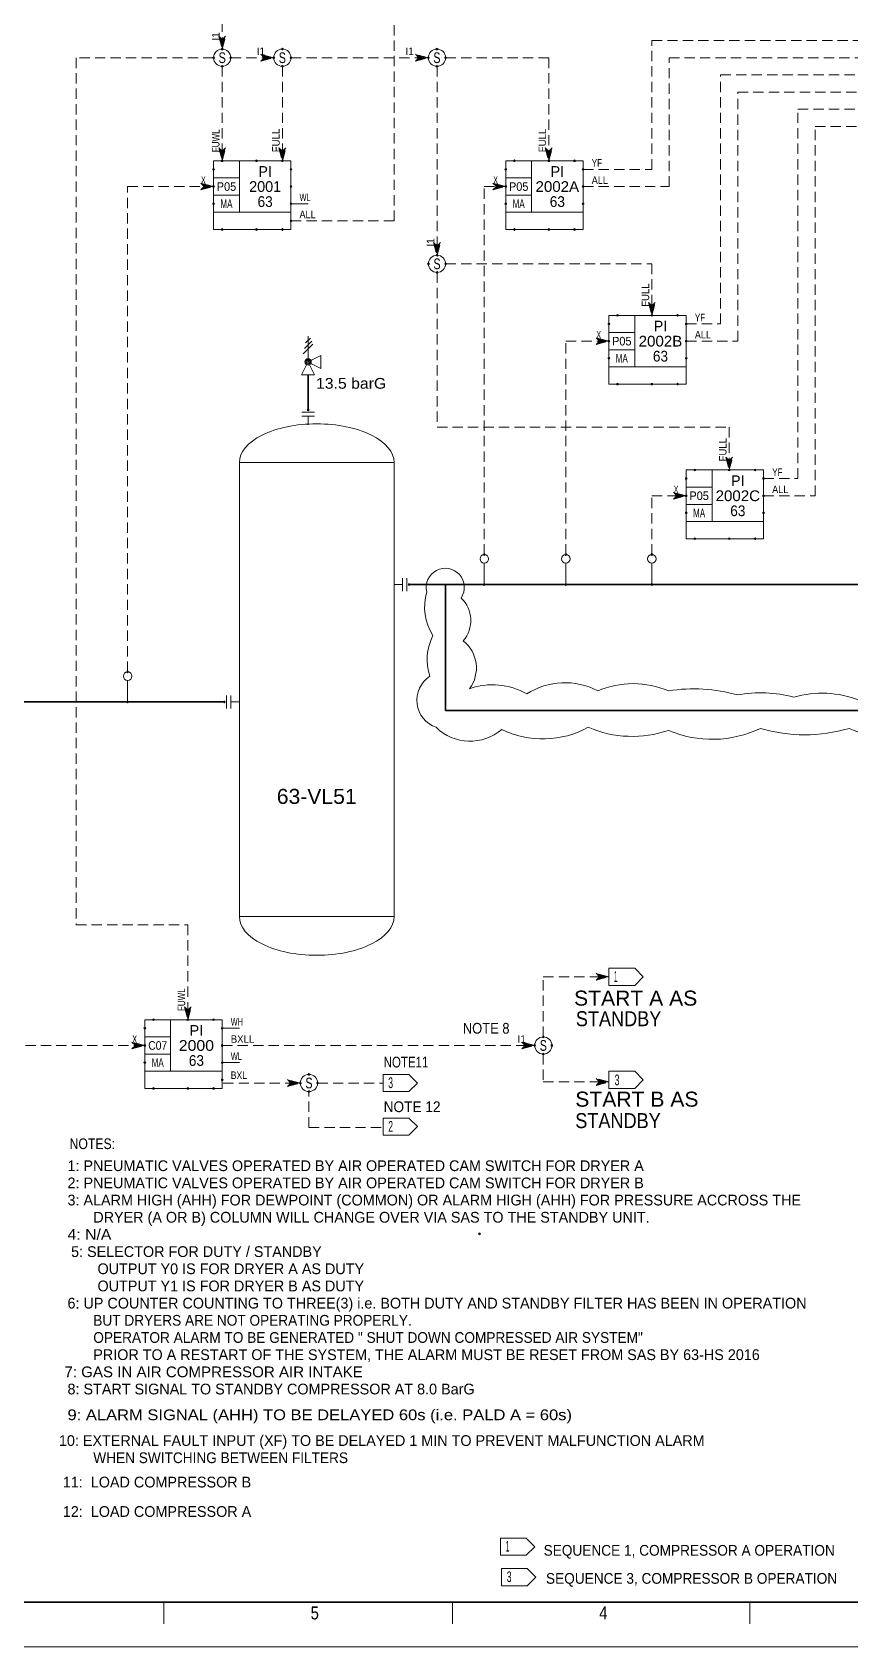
# Model space of a CAD drawing. Header units: millimetres. Extents: x 0 to 841, y 0 to 594.
# Drawn here: x 455.8 to 646, y 0 to 375.9 of the extents above; entities that cross this region are included whole.
import ezdxf
from ezdxf.enums import TextEntityAlignment as Align

# ---------------------------------------------------------------- set-up
doc = ezdxf.new("R2010")
doc.units = ezdxf.units.MM
doc.header["$LTSCALE"] = 0.8
doc.header["$PDMODE"] = 32
doc.header["$PDSIZE"] = 0.4
doc.linetypes.add('MEDIUM_DASHED', pattern=[4.5, 3, -1.5])
for name, color, linetype, lineweight in [('1', 7, 'Continuous', 13), ('12', 7, 'Continuous', 13), ('15', 7, 'Continuous', 13), ('16', 7, 'Continuous', 13), ('40', 7, 'Continuous', 35), ('46', 7, 'MEDIUM_DASHED', 13), ('47', 7, 'Continuous', 13), ('48', 7, 'Continuous', 13), ('50', 7, 'Continuous', 13), ('51', 7, 'Continuous', 13), ('9', 7, 'Continuous', 13)]:
    doc.layers.add(name, color=color, linetype=linetype, lineweight=lineweight)
doc.layers.add('45', color=7, linetype='Continuous')

msp = doc.modelspace()

# ---------------------------------------------------------------- linework, layer by layer
at = {"layer": '1', "lineweight": 35}
msp.add_line((648.9504, 10.3819), (10.3331, 10.3819), dxfattribs=at)
at = {"layer": '1'}
for p, q in [((486.4551, 10.3819), (486.4551, 5.348)), ((553.6134, 10.3819), (553.6134, 5.348)), ((622.7764, 10.3724), (622.7764, 5.348))]:
    msp.add_line(p, q, dxfattribs=at)
msp.add_point((559.8827, 96.1339), dxfattribs=at)
at = {"layer": '12'}
for p, q in [((520.5512, 304.7244), (519.4189, 303.5921)), ((519.985, 305.1583), (519.985, 299.1583)), ((521.1173, 303.2906), (518.8528, 301.026)), ((520.8331, 304.0063), (519.137, 302.3102)), ((537.4646, 133.2598), (537.4646, 129.2598)), ((543.4646, 133.2598), (537.4646, 133.2598)), ((545.4646, 131.2598), (543.4646, 133.2598)), ((537.4646, 129.2598), (543.4646, 129.2598)), ((543.4646, 129.2598), (545.4646, 131.2598)), ((537.4646, 123.1024), (537.4646, 119.1024)), ((543.4646, 123.1024), (537.4646, 123.1024)), ((545.4646, 121.1024), (543.4646, 123.1024)), ((543.4646, 119.1024), (545.4646, 121.1024)), ((537.4646, 119.1024), (543.4646, 119.1024))]:
    msp.add_line(p, q, dxfattribs=at)
for points in [[(0, 594), (841, 594), (841, 0), (0, 0)], [(590, 158), (590, 154), (596, 154), (598, 156), (596, 158)], [(590, 134), (590, 130), (596, 130), (598, 132), (596, 134)], [(564.7402, 25.2913), (564.7402, 21.2913), (570.7402, 21.2913), (572.7402, 23.2913), (570.7402, 25.2913)], [(564.9764, 18.2047), (564.9764, 14.2047), (570.9764, 14.2047), (572.9764, 16.2047), (570.9764, 18.2047)]]:
    msp.add_lwpolyline(points, close=True, dxfattribs=at)
for points in [[(519.6488, 298.4866), (518.485, 296.1583), (521.485, 296.1583), (520.3205, 298.4866)], [(520.6551, 299.4945), (522.985, 300.6583), (522.985, 297.6583), (520.6551, 298.8228)]]:
    msp.add_lwpolyline(points, dxfattribs=at)
for radius in [0.7496, 0.5102, 0.2693]:
    msp.add_circle((519.985, 299.1583), radius, dxfattribs=at)
at = {"layer": '15'}
msp.add_lwpolyline([(504, 170), (540, 170), (540, 275.7496), (504, 275.7496)], close=True, dxfattribs=at)
for centre, major_axis, start_param, end_param in [((522, 275.75), (-18, 0), 4.71229051, 6.28318531), ((522, 275.75), (18, 0), 6.28318531, 7.8540801), ((522, 170), (-18, 0), 6.28318531, 7.85408), ((522, 170), (18, 0), 4.71229061, 6.28318531)]:
    msp.add_ellipse(centre, major_axis=major_axis, ratio=0.5, start_param=start_param, end_param=end_param, dxfattribs=at)
at = {"layer": '16'}
for p, q in [((518.5, 287.5), (521.5, 287.5)), ((543, 248.8118), (543, 245.8118)), ((501, 221.5), (501, 218.5))]:
    msp.add_line(p, q, dxfattribs=at)
for points in [[(520, 284.5), (520, 286.5), (518.5, 286.5), (521.5, 286.5)], [(540, 247.3118), (542, 247.3118), (542, 248.8118), (542, 245.8118)], [(504, 220), (502, 220), (502, 221.5), (502, 218.5)]]:
    msp.add_lwpolyline(points, dxfattribs=at)
for p in [(520, 288), (543.5, 247.3118), (500.5, 220)]:
    msp.add_point(p, dxfattribs=at)
at = {"layer": '40'}
for p, q in [((520, 288), (520, 296)), ((543.5, 247.3118), (600, 247.3118)), ((552, 247.3118), (552, 218)), ((440, 220), (500.5, 220)), ((552, 218), (786, 218))]:
    msp.add_line(p, q, dxfattribs=at)
msp.add_lwpolyline([(600, 247.3118), (646, 247.3118), (660, 247.3118)], dxfattribs=at)
at = {"layer": '46'}
for p, q in [((500, 454), (500, 372)), ((516, 370), (548, 370)), ((500.2362, 131.2598), (518.189, 131.2598)), ((520.189, 120.9291), (520.189, 129.2598)), ((522.189, 131.2598), (537.4646, 131.2598)), ((520.189, 120.9291), (537.4646, 120.9291))]:
    msp.add_line(p, q, dxfattribs=at)
at = {"layer": '46', "linetype": 'Continuous'}
for p, q in [((516, 336), (520, 336)), ((500, 144), (504.0157, 144)), ((500, 136), (504.0157, 136))]:
    msp.add_line(p, q, dxfattribs=at)
at = {"layer": '46'}
for points in [[(516, 332), (540, 332), (540, 384.4252), (539.2, 381.4252), (540, 382.2252), (540.8, 381.4252), (540, 384.4252)], [(584, 344), (600, 344), (600, 374), (652, 374)], [(498, 370), (466, 370), (466, 168.1102), (492, 168.1102), (492, 146), (492.8, 149), (492, 148.2), (491.2, 149), (492, 146)], [(502, 370), (512, 370), (509, 370.8), (509.8, 370), (509, 369.2), (512, 370)], [(552, 370), (576, 370), (576, 346), (576.8, 349), (576, 348.2), (575.2, 349), (576, 346)], [(584, 340), (604, 340), (604, 370), (652, 370)], [(500, 368), (500, 346), (500.8, 349), (500, 348.2), (499.2, 349), (500, 346)], [(514, 368), (514, 346), (514.8, 349), (514, 348.2), (513.2, 349), (514, 346)], [(550, 368), (550, 324), (550.8, 327), (550, 326.2), (549.2, 327), (550, 324)], [(608, 308), (616, 308), (616, 366), (652, 366)], [(608, 304), (620, 304), (620, 362), (652, 362)], [(626, 272), (634, 272), (634, 358), (652, 358)], [(626, 268), (638, 268), (638, 354), (652, 354)], [(478, 227), (478, 340), (498, 340), (495, 340.8), (495.8, 340), (495, 339.2), (498, 340)], [(561, 254.3213), (561, 340), (566, 340), (563, 340.8), (563.8, 340), (563, 339.2), (566, 340)], [(550, 320), (550, 284), (618, 284), (618, 274), (618.8, 277), (618, 276.2), (617.2, 277), (618, 274)], [(552, 322), (600, 322), (600, 310), (600.8, 313), (600, 312.2), (599.2, 313), (600, 310)], [(580, 254.3213), (580, 304), (590, 304), (587, 304.8), (587.8, 304), (587, 303.2), (590, 304)], [(600, 254.3213), (600, 268), (608, 268), (605, 268.8), (605.8, 268), (605, 267.2), (608, 268)], [(574.7244, 142), (574.7244, 156), (590, 156), (587, 156.8), (587.8, 156), (587, 155.2), (590, 156)], [(447, 140), (482, 140), (479, 140.8), (479.8, 140), (479, 139.2), (482, 140)], [(500, 140), (572.7244, 140), (569.7244, 140.8), (570.5244, 140), (569.7244, 139.2), (572.7244, 140)], [(574.7244, 138), (574.7244, 131.4961), (590, 131.4961), (587, 132.2961), (587.8, 131.4961), (587, 130.6961), (590, 131.4961)]]:
    msp.add_lwpolyline(points, dxfattribs=at)
for points in [[(500, 372), (500.8, 375), (500, 374.2), (499.2, 375)], [(500, 372.4), (500.6, 374.6), (500, 374), (499.4, 374.6)], [(500, 372.8), (500.4, 374.2), (500, 373.8), (499.6, 374.2)], [(500, 373.2), (500.2, 373.8), (500, 373.6), (499.8, 373.8)], [(511.6, 370), (509.4, 370.6), (510, 370), (509.4, 369.4)], [(511.2, 370), (509.8, 370.4), (510.2, 370), (509.8, 369.6)], [(510.8, 370), (510.2, 370.2), (510.4, 370), (510.2, 369.8)], [(547.9764, 370), (544.9764, 370.8), (545.7764, 370), (544.9764, 369.2)], [(547.5764, 370), (545.3764, 370.6), (545.9764, 370), (545.3764, 369.4)], [(547.1764, 370), (545.7764, 370.4), (546.1764, 370), (545.7764, 369.6)], [(546.7764, 370), (546.1764, 370.2), (546.3764, 370), (546.1764, 369.8)], [(500, 346.4), (500.6, 348.6), (500, 348), (499.4, 348.6)], [(500, 346.8), (500.4, 348.2), (500, 347.8), (499.6, 348.2)], [(500, 347.2), (500.2, 347.8), (500, 347.6), (499.8, 347.8)], [(514, 346.4), (514.6, 348.6), (514, 348), (513.4, 348.6)], [(514, 346.8), (514.4, 348.2), (514, 347.8), (513.6, 348.2)], [(514, 347.2), (514.2, 347.8), (514, 347.6), (513.8, 347.8)], [(576, 346.4), (576.6, 348.6), (576, 348), (575.4, 348.6)], [(576, 346.8), (576.4, 348.2), (576, 347.8), (575.6, 348.2)], [(576, 347.2), (576.2, 347.8), (576, 347.6), (575.8, 347.8)], [(497.6, 340), (495.4, 340.6), (496, 340), (495.4, 339.4)], [(497.2, 340), (495.8, 340.4), (496.2, 340), (495.8, 339.6)], [(496.8, 340), (496.2, 340.2), (496.4, 340), (496.2, 339.8)], [(565.6, 340), (563.4, 340.6), (564, 340), (563.4, 339.4)], [(565.2, 340), (563.8, 340.4), (564.2, 340), (563.8, 339.6)], [(564.8, 340), (564.2, 340.2), (564.4, 340), (564.2, 339.8)], [(550, 324.4), (550.6, 326.6), (550, 326), (549.4, 326.6)], [(550, 324.8), (550.4, 326.2), (550, 325.8), (549.6, 326.2)], [(550, 325.2), (550.2, 325.8), (550, 325.6), (549.8, 325.8)], [(600, 310.4), (600.6, 312.6), (600, 312), (599.4, 312.6)], [(600, 310.8), (600.4, 312.2), (600, 311.8), (599.6, 312.2)], [(600, 311.2), (600.2, 311.8), (600, 311.6), (599.8, 311.8)], [(589.6, 304), (587.4, 304.6), (588, 304), (587.4, 303.4)], [(589.2, 304), (587.8, 304.4), (588.2, 304), (587.8, 303.6)], [(588.8, 304), (588.2, 304.2), (588.4, 304), (588.2, 303.8)], [(618, 274.4), (618.6, 276.6), (618, 276), (617.4, 276.6)], [(618, 274.8), (618.4, 276.2), (618, 275.8), (617.6, 276.2)], [(618, 275.2), (618.2, 275.8), (618, 275.6), (617.8, 275.8)], [(607.6, 268), (605.4, 268.6), (606, 268), (605.4, 267.4)], [(607.2, 268), (605.8, 268.4), (606.2, 268), (605.8, 267.6)], [(606.8, 268), (606.2, 268.2), (606.4, 268), (606.2, 267.8)], [(589.6, 156), (587.4, 156.6), (588, 156), (587.4, 155.4)], [(589.2, 156), (587.8, 156.4), (588.2, 156), (587.8, 155.6)], [(588.8, 156), (588.2, 156.2), (588.4, 156), (588.2, 155.8)], [(492, 146.4), (492.6, 148.6), (492, 148), (491.4, 148.6)], [(492, 146.8), (492.4, 148.2), (492, 147.8), (491.6, 148.2)], [(492, 147.2), (492.2, 147.8), (492, 147.6), (491.8, 147.8)], [(481.6, 140), (479.4, 140.6), (480, 140), (479.4, 139.4)], [(481.2, 140), (479.8, 140.4), (480.2, 140), (479.8, 139.6)], [(480.8, 140), (480.2, 140.2), (480.4, 140), (480.2, 139.8)], [(572.3244, 140), (570.1244, 140.6), (570.7244, 140), (570.1244, 139.4)], [(571.9244, 140), (570.5244, 140.4), (570.9244, 140), (570.5244, 139.6)], [(571.5244, 140), (570.9244, 140.2), (571.1244, 140), (570.9244, 139.8)], [(518.189, 131.2598), (515.189, 132.0598), (515.989, 131.2598), (515.189, 130.4598)], [(517.789, 131.2598), (515.589, 131.8598), (516.189, 131.2598), (515.589, 130.6598)], [(517.389, 131.2598), (515.989, 131.6598), (516.389, 131.2598), (515.989, 130.8598)], [(589.6, 131.4961), (587.4, 132.0961), (588, 131.4961), (587.4, 130.8961)], [(589.2, 131.4961), (587.8, 131.8961), (588.2, 131.4961), (587.8, 131.0961)], [(588.8, 131.4961), (588.2, 131.6961), (588.4, 131.4961), (588.2, 131.2961)], [(516.989, 131.2598), (516.389, 131.4598), (516.589, 131.2598), (516.389, 131.0598)]]:
    msp.add_lwpolyline(points, close=True, dxfattribs=at)
at = {"layer": '47'}
for p, q in [((561, 247.3118), (561, 252.3118)), ((580, 247.3118), (580, 252.3118)), ((600, 247.3118), (600, 252.3118)), ((478, 220), (478, 225))]:
    msp.add_line(p, q, dxfattribs=at)
for centre in [(561, 253.3118), (580, 253.3118), (600, 253.3118), (478, 226)]:
    msp.add_circle(centre, 1, dxfattribs=at)
for p in [(561, 254.3118), (580, 254.3118), (600, 254.3118), (561, 247.3118), (580, 247.3118), (600, 247.3118), (478, 227), (478, 220)]:
    msp.add_point(p, dxfattribs=at)
at = {"layer": '48'}
for p, q in [((504, 346), (504, 334)), ((572, 346), (572, 334)), ((498, 342), (504, 342)), ((566, 342), (572, 342)), ((498, 338), (504, 338)), ((566, 338), (572, 338)), ((596, 310), (596, 298)), ((590, 306), (596, 306)), ((590, 302), (596, 302)), ((614, 274), (614, 262)), ((608, 270), (614, 270)), ((608, 266), (614, 266)), ((488, 146), (488, 134)), ((482, 142), (488, 142)), ((482, 138), (488, 138))]:
    msp.add_line(p, q, dxfattribs=at)
for points in [[(498, 346), (516, 346), (516, 334), (498, 334)], [(566, 346), (584, 346), (584, 334), (566, 334)], [(590, 310), (608, 310), (608, 298), (590, 298)], [(608, 274), (626, 274), (626, 262), (608, 262)], [(482, 146), (500, 146), (500, 134), (482, 134)]]:
    msp.add_lwpolyline(points, close=True, dxfattribs=at)
for points in [[(498, 334), (498, 330), (516, 330), (516, 334)], [(566, 334), (566, 330), (584, 330), (584, 334)], [(590, 298), (590, 294), (608, 294), (608, 298)], [(608, 262), (608, 258), (626, 258), (626, 262)], [(482, 134), (482, 130), (500, 130), (500, 134)]]:
    msp.add_lwpolyline(points, dxfattribs=at)
for centre in [(500, 370), (514, 370), (549.9767, 370.0003), (550, 322), (574.7244, 140), (520.189, 131.2598)]:
    msp.add_circle(centre, 2, dxfattribs=at)
for p in [(500, 372), (514, 372), (549.9764, 372), (498, 370), (502, 370), (512, 370), (516, 370), (547.9764, 370), (551.9764, 370), (500, 368), (514, 368), (549.9764, 368), (500, 346), (508, 346), (514, 346), (568, 346), (576, 346), (582, 346), (498, 344), (516, 344), (566, 344), (584, 344), (498, 340), (516, 340), (566, 340), (584, 340), (498, 336), (516, 336), (566, 336), (584, 336), (516, 332), (500, 330), (508, 330), (514, 330), (568, 330), (576, 330), (582, 330), (550, 324), (548, 322), (550, 320), (552, 322), (592, 310), (600, 310), (606, 310), (590, 308), (608, 308), (590, 304), (608, 304), (590, 300), (608, 300), (592, 294), (600, 294), (606, 294), (608, 272), (610, 274), (618, 274), (624, 274), (626, 272), (608, 268), (626, 268), (608, 264), (626, 264), (610, 258), (618, 258), (624, 258), (482, 144), (484, 146), (492, 146), (498, 146), (500, 144), (482, 140), (500, 140), (572.7244, 140), (574.7244, 142), (576.7244, 140), (482, 136), (500, 136), (574.7244, 138), (500, 132), (520.189, 133.2598), (484, 130), (492, 130), (498, 130), (518.189, 131.2598), (520.189, 129.2598), (522.189, 131.2598)]:
    msp.add_point(p, dxfattribs=at)
at = {"layer": '51'}
for centre, radius, start, end in [((551.9133, 246.6665), 4.4436, 326.02414, 193.35941), ((559.6824, 242.1648), 12.5818, 163.96689, 212.28795), ((550.6315, 238.9527), 7.2131, 319.102, 46.48154), ((559.7315, 229.8605), 12.0563, 152.41151, 198.79401), ((551.1236, 227.905), 8.038, 322.96069, 51.89721), ((551.9747, 220.3872), 6.6791, 123.19527, 250.76221), ((562.888, 207.882), 16.0958, 60.20066, 109.40702), ((579.7567, 208.1965), 16.281, 62.04401, 123.00991), ((595.6402, 203.0006), 21.2449, 67.14636, 112.85364), ((609.7155, 186.0666), 36.9727, 73.99774, 99.06348), ((625.3948, 192.6075), 29.5136, 75.04217, 100.71422), ((639.5649, 197.8319), 24.1934, 68.83185, 105.71371), ((557.6822, 222.1455), 11.2949, 225.56047, 310.80171), ((574.664, 233.3341), 21.9497, 244.06074, 298.70089), ((595.4962, 238.0431), 26.0784, 246.75741, 288.77874), ((614.0346, 237.1033), 25.8258, 246.87356, 295.73121), ((635.5607, 248.1653), 35.8429, 253.27668, 286.72332), ((657.3043, 239.3282), 27.9352, 245.84826, 288.6973)]:
    msp.add_arc(centre, radius, start, end, dxfattribs=at)
at = {"layer": '9'}
msp.add_lwpolyline([(0, 0), (841, 0), (841, 594), (0, 594)], close=True, dxfattribs=at)

# ---------------------------------------------------------------- texts
at = {"layer": '1', "width": 0.85}
for s, p in [('5', (521.5429, 6.3543)), ('4', (588.7012, 6.3543))]:
    msp.add_text(s, height=3.02, dxfattribs=at).set_placement(p, align=Align.CENTER)
at = {"layer": '12'}
for s, height, width, p in [('13.5 barG', 2.5, 1.1, (530, 292.9228)), ('63-VL51', 3.5, 1.05, (522, 196.2504)), ('7: GAS IN AIR COMPRESSOR AIR INTAKE', 2.5, 1.05, (498, 62.7496))]:
    msp.add_text(s, height=height, dxfattribs=dict(at, width=width)).set_placement(p, align=Align.CENTER)
for s, height, width, p in [('1', 2.5, 0.35, (591.1811, 154.8126)), ('START A AS', 3.5, 1.05, (581.8898, 149.274)), ('STANDBY', 3.5, 0.9, (582.3, 144.4827)), ('NOTE 8', 2.5, 0.9, (556, 142.7496)), ('NOTE11', 2.5, 0.8, (537.5748, 134.8756)), ('3', 2.5, 0.6, (538.6457, 130.0724)), ('3', 2.5, 0.6, (591.3386, 130.7181)), ('START B AS', 3.5, 1.05, (582.1732, 125.7465)), ('NOTE 12', 2.5, 0.95, (537.5748, 124.4819)), ('STANDBY', 3.5, 0.9, (582.1732, 120.7465)), ('2', 2.5, 0.6, (538.6457, 119.915)), ('NOTES:', 2.5, 0.85, (464.4882, 115.8677)), ('4: N/A', 2.5, 1.1, (464, 94.7496)), ('BUT DRYERS ARE NOT OPERATING PROPERLY.', 2.5, 0.95, (470, 74.7496)), ('OPERATOR ALARM TO BE GENERATED " SHUT DOWN COMPRESSED AIR SYSTEM"', 2.5, 0.95, (470, 70.7496)), ('9: ALARM SIGNAL (AHH) TO BE DELAYED 60s (i.e. PALD A = 60s)', 2.5, 1.15, (464, 52.7496)), ('WHEN SWITCHING BETWEEN FILTERS', 2.5, 0.95, (470, 42.7496)), ('1', 2.5, 0.35, (565.9843, 22.1354)), ('SEQUENCE 1, COMPRESSOR A OPERATION', 2.5, 0.95, (574.8031, 21.1906)), ('3', 2.5, 0.6, (566.2205, 15.0488)), ('SEQUENCE 3, COMPRESSOR B OPERATION', 2.5, 0.95, (575.3543, 14.6551))]:
    msp.add_text(s, height=height, dxfattribs=dict(at, width=width)).set_placement(p)
for s, p in [('1: PNEUMATIC VALVES OPERATED BY AIR OPERATED CAM SWITCH FOR DRYER A', (464, 110.7496)), ('2: PNEUMATIC VALVES OPERATED BY AIR OPERATED CAM SWITCH FOR DRYER B', (464, 106.7496)), ('3: ALARM HIGH (AHH) FOR DEWPOINT (COMMON) OR ALARM HIGH (AHH) FOR PRESSURE ACCROSS THE ', (464, 102.7496)), ('DRYER (A OR B) COLUMN WILL CHANGE OVER VIA SAS TO THE STANDBY UNIT.', (470, 98.7496)), ('6: UP COUNTER COUNTING TO THREE(3) i.e. BOTH DUTY AND STANDBY FILTER HAS BEEN IN OPERATION', (464, 78.7496)), ('PRIOR TO A RESTART OF THE SYSTEM, THE ALARM MUST BE RESET FROM SAS BY 63-HS 2016', (470, 66.7496)), ('8: START SIGNAL TO STANDBY COMPRESSOR AT 8.0 BarG', (464, 58.7496)), ('10: EXTERNAL FAULT INPUT (XF) TO BE DELAYED 1 MIN TO PREVENT MALFUNCTION ALARM ', (462, 46.7496)), ('11:  LOAD COMPRESSOR B', (462.9134, 37.0803)), ('12:  LOAD COMPRESSOR A', (462.9134, 30.2299))]:
    msp.add_text(s, height=2.5, dxfattribs=at).set_placement(p)
for s, p in [('5: SELECTOR FOR DUTY / STANDBY', (494, 90.7496)), ('OUTPUT Y0 IS FOR DRYER A AS DUTY', (502, 86.7496)), ('OUTPUT Y1 IS FOR DRYER B AS DUTY', (502, 82.7496))]:
    msp.add_text(s, height=2.5, dxfattribs=at).set_placement(p, align=Align.CENTER)
at = {"layer": '45'}
for p in [(499.3748, 374), (549.3748, 326)]:
    msp.add_text('I1', height=1.75, rotation=90, dxfattribs=at).set_placement(p)
for p in [(508.0157, 370.626), (542.6598, 370.626), (568.7402, 140.626)]:
    msp.add_text('I1', height=1.75, dxfattribs=at).set_placement(p)
for s, width, p in [('FUWL', 0.8, (499.3748, 348)), ('FULL', 0.95, (513.3748, 348)), ('FULL', 0.95, (575.3748, 348)), ('FULL', 0.95, (599.3748, 312)), ('FULL', 0.95, (617.3748, 276)), ('FUWL', 0.8, (491.3748, 148))]:
    msp.add_text(s, height=1.75, rotation=90, dxfattribs=dict(at, width=width)).set_placement(p)
for s, width, p in [('YF', 0.8, (586, 344.6252)), ('X', 0.6, (495.0669, 340.626)), ('X', 0.6, (563.0669, 340.626)), ('ALL', 0.9, (586, 340.6252)), ('WL', 0.65, (518, 336.6252)), ('ALL', 0.9, (518, 332.6252)), ('YF', 0.8, (610, 308.6252)), ('X', 0.6, (587.0669, 304.626)), ('ALL', 0.9, (610, 304.6252)), ('YF', 0.8, (628, 272.6252)), ('X', 0.6, (605.0669, 268.626)), ('ALL', 0.9, (628, 268.6252)), ('WH', 0.6, (502, 144.6252)), ('X', 0.6, (479.0669, 140.626)), ('BXLL', 0.95, (502, 140.6252)), ('WL', 0.65, (502, 136.6252)), ('BXL', 0.85, (502, 132.2))]:
    msp.add_text(s, height=1.75, dxfattribs=dict(at, width=width)).set_placement(p)
at = {"layer": '50'}
for s, height, width, p in [('S', 2.5, 0.75, (500.0004, 368.7496)), ('S', 2.5, 0.75, (514.0004, 368.7496)), ('S', 2.5, 0.75, (549.9768, 368.7496)), ('P05', 2, 0.95, (501, 339)), ('P05', 2, 0.95, (569, 339)), ('2002A', 2.5, 1.05, (577.9913, 338.7496)), ('MA', 2, 0.7, (500.9929, 335)), ('63', 2.5, 0.95, (509.9996, 335.2496)), ('MA', 2, 0.7, (568.9929, 335)), ('63', 2.5, 0.95, (577.9996, 335.2496)), ('S', 2.5, 0.75, (550.0004, 320.7496)), ('P05', 2, 0.95, (593, 303)), ('2002B', 2.5, 1.05, (602, 302.7496)), ('MA', 2, 0.7, (592.9929, 299)), ('63', 2.5, 0.95, (601.9996, 299.2496)), ('P05', 2, 0.95, (611, 267)), ('2002C', 2.5, 1.05, (620, 266.7496)), ('MA', 2, 0.7, (610.9929, 263)), ('63', 2.5, 0.95, (619.9996, 263.2496)), ('C07', 2, 0.9, (485, 139)), ('2000', 2.5, 1.1, (494.0004, 138.7496)), ('S', 2.5, 0.75, (574.7248, 138.7496)), ('MA', 2, 0.7, (484.9929, 135)), ('63', 2.5, 0.95, (493.9996, 135.2496)), ('S', 2.5, 0.75, (520.1894, 130.0094))]:
    msp.add_text(s, height=height, dxfattribs=dict(at, width=width)).set_placement(p, align=Align.CENTER)
for s, p in [('PI', (509.9996, 342.2496)), ('PI', (577.9996, 342.2496)), ('2001', (510, 338.7496)), ('PI', (601.9996, 306.2496)), ('PI', (619.9996, 270.2496)), ('PI', (493.9996, 142.2496))]:
    msp.add_text(s, height=2.5, dxfattribs=at).set_placement(p, align=Align.CENTER)

doc.saveas('drawing.dxf')
